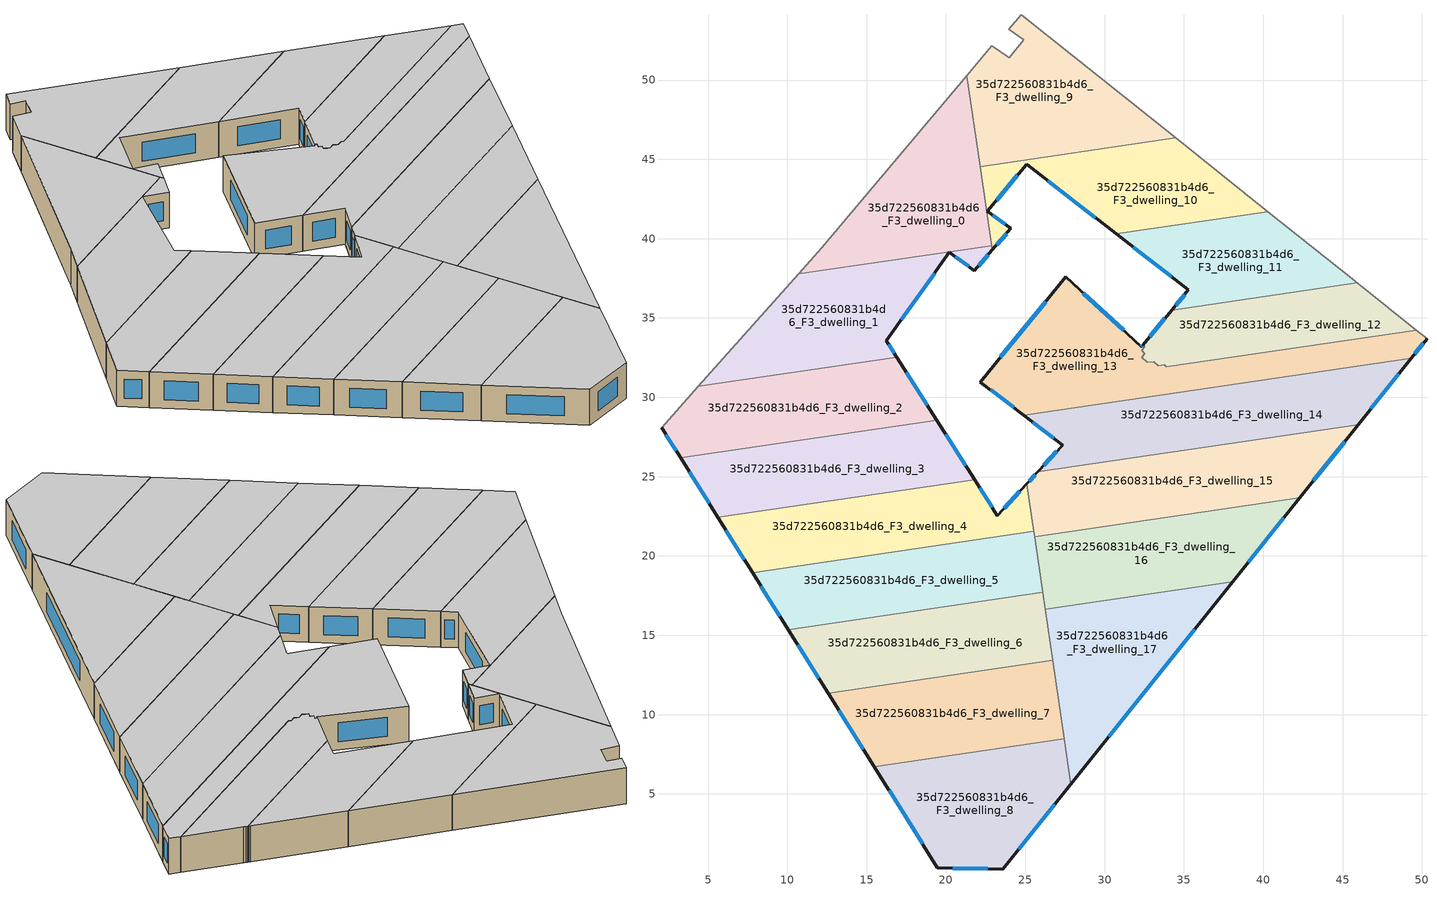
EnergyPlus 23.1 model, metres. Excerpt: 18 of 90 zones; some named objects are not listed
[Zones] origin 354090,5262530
35d722560831b4d6_F3_dwelling_0
 floor to 35d722560831b4d6_F2_dwelling_0 (EU_floor_Construction): 21.3,50.28 22.92,39.29 22.88,39.57 10.72,37.78 12.18,39.42 z9
 wall to 35d722560831b4d6_F3_dwelling_1 (EU_wall_Construction): 10.72,37.78 22.88,39.57 22.92,39.29 z9:12
 wall adiabatic (EU_wall_Construction): 21.3,50.28 12.18,39.42 10.72,37.78 z9:12
 wall to 35d722560831b4d6_F3_dwelling_9 (EU_wall_Construction): 22.15,44.54 21.3,50.28 z9:12
 wall to 35d722560831b4d6_F3_dwelling_10 (EU_wall_Construction): 22.92,39.29 22.15,44.54 z9:12
 ceiling to 35d722560831b4d6_F4_dwelling_0 (EU_floor_Construction): 22.92,39.29 21.3,50.28 12.18,39.42 10.72,37.78 22.88,39.57 z12
35d722560831b4d6_F3_dwelling_1
 floor to 35d722560831b4d6_F2_dwelling_1 (EU_floor_Construction): 22.88,39.57 22.92,39.29 21.79,37.99 20.22,39.14 16.24,33.58 16.9,32.53 4.39,30.69 10.72,37.78 z9
 wall outside (EU_wall_Construction): 16.9,32.53 16.24,33.58 20.22,39.14 21.79,37.99 22.92,39.29 z9:12
 wall to 35d722560831b4d6_F3_dwelling_2 (EU_wall_Construction): 4.39,30.69 16.9,32.53 z9:12
 wall adiabatic (EU_wall_Construction): 10.72,37.78 4.39,30.69 z9:12
 window (EU_Window_Construction): 17.17,34.88 19.28,37.83 / 16.75,32.77 16.39,33.33 / 22.05,38.29 22.65,38.98 / 20.59,38.87 21.42,38.26 z9.7:11.3
 ceiling to 35d722560831b4d6_F4_dwelling_1 (EU_floor_Construction): 16.9,32.53 16.24,33.58 20.22,39.14 21.79,37.99 22.92,39.29 22.88,39.57 10.72,37.78 4.39,30.69 z12
35d722560831b4d6_F3_dwelling_10
 floor to 35d722560831b4d6_F2_dwelling_10 (EU_floor_Construction): 40.29,41.71 30.73,40.3 25.08,44.69 22.6,41.71 24.09,40.64 22.92,39.29 22.15,44.54 34.47,46.35 z9
 wall outside (EU_wall_Construction): 22.92,39.29 24.09,40.64 22.6,41.71 25.08,44.69 30.73,40.3 z9:12
 wall to 35d722560831b4d6_F3_dwelling_9 (EU_wall_Construction): 34.47,46.35 22.15,44.54 z9:12
 wall adiabatic (EU_wall_Construction): 40.29,41.71 34.47,46.35 z9:12
 wall to 35d722560831b4d6_F3_dwelling_11 (EU_wall_Construction): 30.73,40.3 40.29,41.71 z9:12
 window (EU_Window_Construction): 23.18,42.41 24.49,43.99 / 23.74,40.89 22.95,41.46 / 23.19,39.61 23.82,40.32 / 26.4,43.66 29.4,41.33 z9.7:11.3
 ceiling to 35d722560831b4d6_F4_dwelling_10 (EU_floor_Construction): 40.29,41.71 34.47,46.35 22.15,44.54 22.92,39.29 24.09,40.64 22.6,41.71 25.08,44.69 30.73,40.3 z12
35d722560831b4d6_F3_dwelling_11
 floor to 35d722560831b4d6_F2_dwelling_11 (EU_floor_Construction): 45.75,37.35 45.86,37.26 45.91,37.22 34.23,35.5 35.28,36.77 30.73,40.3 40.29,41.71 z9
 wall outside (EU_wall_Construction): 30.73,40.3 35.28,36.77 34.23,35.5 z9:12
 wall adiabatic (EU_wall_Construction): 45.91,37.22 45.86,37.26 45.75,37.35 40.29,41.71 z9:12
 wall to 35d722560831b4d6_F3_dwelling_12 (EU_wall_Construction): 34.23,35.5 45.91,37.22 z9:12
 window (EU_Window_Construction): 31.8,39.47 34.22,37.6 / 35.04,36.47 34.48,35.8 z9.7:11.3
 ceiling to 35d722560831b4d6_F4_dwelling_11 (EU_floor_Construction): 45.91,37.22 45.86,37.26 45.75,37.35 40.29,41.71 30.73,40.3 35.28,36.77 34.23,35.5 z12
35d722560831b4d6_F3_dwelling_12
 floor to 35d722560831b4d6_F2_dwelling_12 (EU_floor_Construction): 49.65,34.24 33.88,31.92 33.74,32.05 33.36,31.99 33.08,32.25 32.7,32.2 32.35,32.52 32.54,32.75 32.32,32.96 32.52,33.19 32.4,33.29 34.23,35.5 45.91,37.22 46.02,37.13 46.12,37.05 z9
 wall outside (EU_wall_Construction): 34.23,35.5 32.4,33.29 z9:12
 wall adiabatic (EU_wall_Construction): 49.65,34.24 46.12,37.05 46.02,37.13 45.91,37.22 z9:12
 wall to 35d722560831b4d6_F3_dwelling_13 (EU_wall_Construction): 32.4,33.29 32.52,33.19 32.32,32.96 32.54,32.75 32.35,32.52 32.7,32.2 33.08,32.25 33.36,31.99 33.74,32.05 33.88,31.92 49.65,34.24 z9:12
 window (EU_Window_Construction): 33.8,34.98 32.83,33.81 z9.7:11.3
 ceiling to 35d722560831b4d6_F4_dwelling_12 (EU_floor_Construction): 49.65,34.24 46.12,37.05 46.02,37.13 45.91,37.22 34.23,35.5 32.4,33.29 32.52,33.19 32.32,32.96 32.54,32.75 32.35,32.52 32.7,32.2 33.08,32.25 33.36,31.99 33.74,32.05 33.88,31.92 z12
35d722560831b4d6_F3_dwelling_13
 floor to 35d722560831b4d6_F2_dwelling_13 (EU_floor_Construction): 49.65,34.24 50.32,33.71 49.33,32.47 24.9,28.87 22.17,30.96 27.54,37.6 32.31,33.18 32.4,33.29 32.52,33.19 32.32,32.96 32.54,32.75 32.35,32.52 32.7,32.2 33.08,32.25 33.36,31.99 33.74,32.05 33.88,31.92 z9
 wall outside (EU_wall_Construction): 32.4,33.29 32.31,33.18 27.54,37.6 22.17,30.96 24.9,28.87 / 49.33,32.47 50.32,33.71 z9:12
 wall adiabatic (EU_wall_Construction): 50.32,33.71 49.65,34.24 z9:12
 wall to 35d722560831b4d6_F3_dwelling_14 (EU_wall_Construction): 24.9,28.87 49.33,32.47 z9:12
 window (EU_Window_Construction): 26.28,36.04 23.43,32.52 / 31.19,34.21 28.66,36.56 / 32.38,33.26 32.33,33.2 / 49.56,32.76 50.08,33.41 / 22.81,30.47 24.26,29.36 z9.7:11.3
 ceiling to 35d722560831b4d6_F4_dwelling_13 (EU_floor_Construction): 49.33,32.47 50.32,33.71 49.65,34.24 33.88,31.92 33.74,32.05 33.36,31.99 33.08,32.25 32.7,32.2 32.35,32.52 32.54,32.75 32.32,32.96 32.52,33.19 32.4,33.29 32.31,33.18 27.54,37.6 22.17,30.96 24.9,28.87 z12
35d722560831b4d6_F3_dwelling_14
 floor to 35d722560831b4d6_F2_dwelling_14 (EU_floor_Construction): 49.33,32.47 45.99,28.29 25.8,25.31 27.35,26.99 24.9,28.87 z9
 wall outside (EU_wall_Construction): 24.9,28.87 27.35,26.99 25.8,25.31 / 45.99,28.29 49.33,32.47 z9:12
 wall to 35d722560831b4d6_F3_dwelling_15 (EU_wall_Construction): 25.8,25.31 45.99,28.29 z9:12
 window (EU_Window_Construction): 25.48,28.43 26.78,27.43 / 46.77,29.27 48.54,31.48 / 26.99,26.6 26.16,25.71 z9.7:11.3
 ceiling to 35d722560831b4d6_F4_dwelling_14 (EU_floor_Construction): 45.99,28.29 49.33,32.47 24.9,28.87 27.35,26.99 25.8,25.31 z12
35d722560831b4d6_F3_dwelling_15
 floor to 35d722560831b4d6_F2_dwelling_15 (EU_floor_Construction): 45.99,28.29 42.29,23.66 25.58,21.2 25.09,24.54 25.8,25.31 z9
 wall outside (EU_wall_Construction): 42.29,23.66 45.99,28.29 / 25.8,25.31 25.09,24.54 z9:12
 wall to 35d722560831b4d6_F3_dwelling_16 (EU_wall_Construction): 25.58,21.2 42.29,23.66 z9:12
 wall to 35d722560831b4d6_F3_dwelling_4 (EU_wall_Construction): 25.09,24.54 25.53,21.55 z9:12
 wall to 35d722560831b4d6_F3_dwelling_5 (EU_wall_Construction): 25.53,21.55 25.58,21.2 z9:12
 window (EU_Window_Construction): 43.16,24.74 45.12,27.2 / 25.63,25.13 25.25,24.73 z9.7:11.3
 ceiling to 35d722560831b4d6_F4_dwelling_15 (EU_floor_Construction): 42.29,23.66 45.99,28.29 25.8,25.31 25.09,24.54 25.58,21.2 z12
35d722560831b4d6_F3_dwelling_16
 floor to 35d722560831b4d6_F2_dwelling_16 (EU_floor_Construction): 42.29,23.66 38.07,18.37 26.25,16.63 25.58,21.2 z9
 wall outside (EU_wall_Construction): 38.07,18.37 42.29,23.66 z9:12
 wall to 35d722560831b4d6_F3_dwelling_17 (EU_wall_Construction): 26.25,16.63 38.07,18.37 z9:12
 wall to 35d722560831b4d6_F3_dwelling_5 (EU_wall_Construction): 25.58,21.2 26.09,17.72 z9:12
 wall to 35d722560831b4d6_F3_dwelling_6 (EU_wall_Construction): 26.09,17.72 26.25,16.63 z9:12
 window (EU_Window_Construction): 39.06,19.61 41.3,22.42 z9.7:11.3
 ceiling to 35d722560831b4d6_F4_dwelling_16 (EU_floor_Construction): 38.07,18.37 42.29,23.66 25.58,21.2 26.25,16.63 z12
35d722560831b4d6_F3_dwelling_17
 floor to 35d722560831b4d6_F2_dwelling_17 (EU_floor_Construction): 38.07,18.37 27.88,5.62 26.25,16.63 z9
 wall outside (EU_wall_Construction): 27.88,5.62 38.07,18.37 z9:12
 wall to 35d722560831b4d6_F3_dwelling_7 (EU_wall_Construction): 26.72,13.43 27.45,8.48 z9:12
 wall to 35d722560831b4d6_F3_dwelling_6 (EU_wall_Construction): 26.25,16.63 26.72,13.43 z9:12
 wall to 35d722560831b4d6_F3_dwelling_8 (EU_wall_Construction): 27.45,8.48 27.88,5.62 z9:12
 window (EU_Window_Construction): 30.27,8.61 35.67,15.38 z9.7:11.3
 ceiling to 35d722560831b4d6_F4_dwelling_17 (EU_floor_Construction): 27.88,5.62 38.07,18.37 26.25,16.63 z12
35d722560831b4d6_F3_dwelling_2
 floor to 35d722560831b4d6_F2_dwelling_2 (EU_floor_Construction): 16.9,32.53 19.43,28.55 3.27,26.18 2.07,28.09 4.39,30.69 z9
 wall outside (EU_wall_Construction): 19.43,28.55 16.9,32.53 / 2.07,28.09 3.27,26.18 z9:12
 wall adiabatic (EU_wall_Construction): 4.39,30.69 2.07,28.09 z9:12
 wall to 35d722560831b4d6_F3_dwelling_3 (EU_wall_Construction): 3.27,26.18 19.43,28.55 z9:12
 window (EU_Window_Construction): 18.83,29.49 17.49,31.6 / 2.35,27.64 2.99,26.63 z9.7:11.3
 ceiling to 35d722560831b4d6_F4_dwelling_2 (EU_floor_Construction): 19.43,28.55 16.9,32.53 4.39,30.69 2.07,28.09 3.27,26.18 z12
35d722560831b4d6_F3_dwelling_3
 floor to 35d722560831b4d6_F2_dwelling_3 (EU_floor_Construction): 19.43,28.55 21.8,24.82 5.62,22.44 3.27,26.18 z9
 wall outside (EU_wall_Construction): 21.8,24.82 19.43,28.55 / 3.27,26.18 5.62,22.44 z9:12
 wall to 35d722560831b4d6_F3_dwelling_4 (EU_wall_Construction): 5.62,22.44 21.8,24.82 z9:12
 window (EU_Window_Construction): 21.24,25.7 19.98,27.68 / 3.82,25.3 5.07,23.31 z9.7:11.3
 ceiling to 35d722560831b4d6_F4_dwelling_3 (EU_floor_Construction): 21.8,24.82 19.43,28.55 3.27,26.18 5.62,22.44 z12
35d722560831b4d6_F3_dwelling_4
 floor to 35d722560831b4d6_F2_dwelling_4 (EU_floor_Construction): 25.09,24.54 25.53,21.55 7.81,18.94 5.62,22.44 21.8,24.82 23.24,22.55 z9
 wall outside (EU_wall_Construction): 5.62,22.44 7.81,18.94 / 25.09,24.54 23.24,22.55 21.8,24.82 z9:12
 wall to 35d722560831b4d6_F3_dwelling_5 (EU_wall_Construction): 7.81,18.94 25.53,21.55 z9:12
 window (EU_Window_Construction): 6.13,21.61 7.29,19.76 / 22.9,23.08 22.14,24.29 / 24.65,24.08 23.68,23.02 z9.7:11.3
 ceiling to 35d722560831b4d6_F4_dwelling_4 (EU_floor_Construction): 25.53,21.55 25.09,24.54 23.24,22.55 21.8,24.82 5.62,22.44 7.81,18.94 z12
35d722560831b4d6_F3_dwelling_5
 floor to 35d722560831b4d6_F2_dwelling_5 (EU_floor_Construction): 25.53,21.55 26.09,17.72 10.06,15.36 7.81,18.94 z9
 wall outside (EU_wall_Construction): 7.81,18.94 10.06,15.36 z9:12
 wall to 35d722560831b4d6_F3_dwelling_6 (EU_wall_Construction): 10.06,15.36 26.09,17.72 z9:12
 window (EU_Window_Construction): 8.34,18.1 9.53,16.2 z9.7:11.3
 ceiling to 35d722560831b4d6_F4_dwelling_5 (EU_floor_Construction): 26.09,17.72 25.53,21.55 7.81,18.94 10.06,15.36 z12
35d722560831b4d6_F3_dwelling_6
 floor to 35d722560831b4d6_F2_dwelling_6 (EU_floor_Construction): 26.09,17.72 26.72,13.43 12.57,11.35 10.06,15.36 z9
 wall outside (EU_wall_Construction): 10.06,15.36 12.57,11.35 z9:12
 wall to 35d722560831b4d6_F3_dwelling_7 (EU_wall_Construction): 12.57,11.35 26.72,13.43 z9:12
 window (EU_Window_Construction): 10.65,14.42 11.98,12.29 z9.7:11.3
 ceiling to 35d722560831b4d6_F4_dwelling_6 (EU_floor_Construction): 26.72,13.43 26.09,17.72 10.06,15.36 12.57,11.35 z12
35d722560831b4d6_F3_dwelling_7
 floor to 35d722560831b4d6_F2_dwelling_7 (EU_floor_Construction): 26.72,13.43 27.45,8.48 15.47,6.72 12.57,11.35 z9
 wall outside (EU_wall_Construction): 12.57,11.35 15.47,6.72 z9:12
 wall to 35d722560831b4d6_F3_dwelling_8 (EU_wall_Construction): 15.47,6.72 27.45,8.48 z9:12
 window (EU_Window_Construction): 13.25,10.26 14.79,7.81 z9.7:11.3
 ceiling to 35d722560831b4d6_F4_dwelling_7 (EU_floor_Construction): 27.45,8.48 26.72,13.43 12.57,11.35 15.47,6.72 z12
35d722560831b4d6_F3_dwelling_8
 floor to 35d722560831b4d6_F2_dwelling_8 (EU_floor_Construction): 27.45,8.48 27.88,5.62 23.59,0.25 19.46,0.36 15.47,6.72 z9
 wall outside (EU_wall_Construction): 15.47,6.72 19.46,0.36 23.59,0.25 27.88,5.62 z9:12
 window (EU_Window_Construction): 16.41,5.23 18.53,1.85 / 24.6,1.51 26.87,4.36 / 20.43,0.33 22.62,0.28 z9.7:11.3
 ceiling to 35d722560831b4d6_F4_dwelling_8 (EU_floor_Construction): 23.59,0.25 27.88,5.62 27.45,8.48 15.47,6.72 19.46,0.36 z12
35d722560831b4d6_F3_dwelling_9
 floor to 35d722560831b4d6_F2_dwelling_9 (EU_floor_Construction): 34.47,46.35 22.15,44.54 21.3,50.28 22.87,52.16 24,51.41 24.92,52.54 23.97,53.19 24.74,54.11 z9
 wall adiabatic (EU_wall_Construction): 34.47,46.35 24.74,54.11 23.97,53.19 24.92,52.54 24,51.41 22.87,52.16 21.3,50.28 z9:12
 ceiling to 35d722560831b4d6_F4_dwelling_9 (EU_floor_Construction): 34.47,46.35 24.74,54.11 23.97,53.19 24.92,52.54 24,51.41 22.87,52.16 21.3,50.28 22.15,44.54 z12
[Building]
EU S2 Campaign: North Axis=0; Terrain=City; Solar Distribution=FullExterior
[Site:Location]
Budapest.Ferenc.Liszt.Intl.AP: Latitude=47.437; Longitude=19.256; Time Zone=1; Elevation=185
[SizingPeriod:WeatherFileDays]
AnnualSizingPeriod: Begin Month=1; Begin Day of Month=1; End Month=12; End Day of Month=31; Day of Week for Start Day=Monday; Use Weather File Daylight Saving Period=No; Use Weather File Rain and Snow Indicators=No
[MATERIAL]
EU_InternalMass_Material: Roughness=MediumRough; Thickness=0.1; Conductivity=1; Density=1800; Specific Heat=900; Thermal Absorptance=0.9; Solar Absorptance=0.7; Visible Absorptance=0.7
[MATERIAL:NOMASS] Roughness=MediumRough; Thermal Absorptance=0.9; Solar Absorptance=0.7; Visible Absorptance=0.7
Name | Thermal Resistance
EU_wall_NoMass | 0.832559
EU_floor_NoMass | 0.872794
[WINDOWMATERIAL:SIMPLEGLAZINGSYSTEM]
EU_Window_SimpleGlazing: UFactor=2.79869; Solar Heat Gain Coefficient=0.75; Visible Transmittance=0.75
[CONSTRUCTION]
EU_wall_Construction: EU_wall_NoMass
EU_floor_Construction: EU_floor_NoMass
EU_Window_Construction: EU_Window_SimpleGlazing
EU_InternalMass_Construction: EU_InternalMass_Material
[ZONE] Type=1; Multiplier=1; Ceiling Height=autocalculate; Floor Area=autocalculate; Part of Total Floor Area=Yes
Name | Volume
35d722560831b4d6_F3_dwelling_0 | 198.236
35d722560831b4d6_F3_dwelling_1 | 198.208
35d722560831b4d6_F3_dwelling_10 | 177.739
35d722560831b4d6_F3_dwelling_11 | 155.027
35d722560831b4d6_F3_dwelling_12 | 156.014
35d722560831b4d6_F3_dwelling_13 | 252.604
35d722560831b4d6_F3_dwelling_14 | 236.387
35d722560831b4d6_F3_dwelling_15 | 230.126
35d722560831b4d6_F3_dwelling_16 | 199.463
35d722560831b4d6_F3_dwelling_17 | 199.465
35d722560831b4d6_F3_dwelling_2 | 198.188
35d722560831b4d6_F3_dwelling_3 | 198.209
35d722560831b4d6_F3_dwelling_4 | 198.266
35d722560831b4d6_F3_dwelling_5 | 198.182
35d722560831b4d6_F3_dwelling_6 | 198.21
35d722560831b4d6_F3_dwelling_7 | 198.233
35d722560831b4d6_F3_dwelling_8 | 198.224
35d722560831b4d6_F3_dwelling_9 | 199.47
[INTERNALMASS] Construction=EU_InternalMass_Construction
Name | Zone or ZoneList | Surface Area
35d722560831b4d6_F3_dwelling_0_EU_InternalMass | 35d722560831b4d6_F3_dwelling_0 | 66.0766
35d722560831b4d6_F3_dwelling_1_EU_InternalMass | 35d722560831b4d6_F3_dwelling_1 | 66.0693
35d722560831b4d6_F3_dwelling_2_EU_InternalMass | 35d722560831b4d6_F3_dwelling_2 | 66.0629
35d722560831b4d6_F3_dwelling_3_EU_InternalMass | 35d722560831b4d6_F3_dwelling_3 | 66.0695
35d722560831b4d6_F3_dwelling_4_EU_InternalMass | 35d722560831b4d6_F3_dwelling_4 | 66.0885
35d722560831b4d6_F3_dwelling_5_EU_InternalMass | 35d722560831b4d6_F3_dwelling_5 | 66.0607
35d722560831b4d6_F3_dwelling_6_EU_InternalMass | 35d722560831b4d6_F3_dwelling_6 | 66.0701
35d722560831b4d6_F3_dwelling_7_EU_InternalMass | 35d722560831b4d6_F3_dwelling_7 | 66.0775
35d722560831b4d6_F3_dwelling_8_EU_InternalMass | 35d722560831b4d6_F3_dwelling_8 | 66.0748
35d722560831b4d6_F3_dwelling_9_EU_InternalMass | 35d722560831b4d6_F3_dwelling_9 | 66.49
35d722560831b4d6_F3_dwelling_10_EU_InternalMass | 35d722560831b4d6_F3_dwelling_10 | 59.2446
35d722560831b4d6_F3_dwelling_11_EU_InternalMass | 35d722560831b4d6_F3_dwelling_11 | 51.6784
35d722560831b4d6_F3_dwelling_12_EU_InternalMass | 35d722560831b4d6_F3_dwelling_12 | 51.9999
35d722560831b4d6_F3_dwelling_13_EU_InternalMass | 35d722560831b4d6_F3_dwelling_13 | 84.2034
35d722560831b4d6_F3_dwelling_14_EU_InternalMass | 35d722560831b4d6_F3_dwelling_14 | 78.7951
35d722560831b4d6_F3_dwelling_15_EU_InternalMass | 35d722560831b4d6_F3_dwelling_15 | 76.708
35d722560831b4d6_F3_dwelling_16_EU_InternalMass | 35d722560831b4d6_F3_dwelling_16 | 66.4874
35d722560831b4d6_F3_dwelling_17_EU_InternalMass | 35d722560831b4d6_F3_dwelling_17 | 66.4886
[OTHEREQUIPMENT] Fuel Type=Electricity; Design Level Calculation Method=Watts/Area; Power per Zone Floor Area=1; Fraction Latent=0; Fraction Radiant=0; Fraction Lost=0; Carbon Dioxide Generation Rate=0; EndUse Subcategory=EU_Step8_InternalGains
Name | Zone or ZoneList or Space or SpaceList | Schedule
EU_Step8_InternalGain_35d722560831b4d6_F3_dwelling_0_f000 | 35d722560831b4d6_F3_dwelling_0 | EU_Step8_GainSchedule_35d722560831b4d6_F3_dwelling_0_f000
EU_Step8_InternalGain_35d722560831b4d6_F3_dwelling_1_f000 | 35d722560831b4d6_F3_dwelling_1 | EU_Step8_GainSchedule_35d722560831b4d6_F3_dwelling_1_f000
EU_Step8_InternalGain_35d722560831b4d6_F3_dwelling_2_f000 | 35d722560831b4d6_F3_dwelling_2 | EU_Step8_GainSchedule_35d722560831b4d6_F3_dwelling_2_f000
EU_Step8_InternalGain_35d722560831b4d6_F3_dwelling_3_f000 | 35d722560831b4d6_F3_dwelling_3 | EU_Step8_GainSchedule_35d722560831b4d6_F3_dwelling_3_f000
EU_Step8_InternalGain_35d722560831b4d6_F3_dwelling_4_f000 | 35d722560831b4d6_F3_dwelling_4 | EU_Step8_GainSchedule_35d722560831b4d6_F3_dwelling_4_f000
EU_Step8_InternalGain_35d722560831b4d6_F3_dwelling_5_f000 | 35d722560831b4d6_F3_dwelling_5 | EU_Step8_GainSchedule_35d722560831b4d6_F3_dwelling_5_f000
EU_Step8_InternalGain_35d722560831b4d6_F3_dwelling_6_f000 | 35d722560831b4d6_F3_dwelling_6 | EU_Step8_GainSchedule_35d722560831b4d6_F3_dwelling_6_f000
EU_Step8_InternalGain_35d722560831b4d6_F3_dwelling_7_f000 | 35d722560831b4d6_F3_dwelling_7 | EU_Step8_GainSchedule_35d722560831b4d6_F3_dwelling_7_f000
EU_Step8_InternalGain_35d722560831b4d6_F3_dwelling_8_f000 | 35d722560831b4d6_F3_dwelling_8 | EU_Step8_GainSchedule_35d722560831b4d6_F3_dwelling_8_f000
EU_Step8_InternalGain_35d722560831b4d6_F3_dwelling_9_f000 | 35d722560831b4d6_F3_dwelling_9 | EU_Step8_GainSchedule_35d722560831b4d6_F3_dwelling_9_f000
EU_Step8_InternalGain_35d722560831b4d6_F3_dwelling_10_f000 | 35d722560831b4d6_F3_dwelling_10 | EU_Step8_GainSchedule_35d722560831b4d6_F3_dwelling_10_f000
EU_Step8_InternalGain_35d722560831b4d6_F3_dwelling_11_f000 | 35d722560831b4d6_F3_dwelling_11 | EU_Step8_GainSchedule_35d722560831b4d6_F3_dwelling_11_f000
EU_Step8_InternalGain_35d722560831b4d6_F3_dwelling_12_f000 | 35d722560831b4d6_F3_dwelling_12 | EU_Step8_GainSchedule_35d722560831b4d6_F3_dwelling_12_f000
EU_Step8_InternalGain_35d722560831b4d6_F3_dwelling_13_f000 | 35d722560831b4d6_F3_dwelling_13 | EU_Step8_GainSchedule_35d722560831b4d6_F3_dwelling_13_f000
EU_Step8_InternalGain_35d722560831b4d6_F3_dwelling_14_f000 | 35d722560831b4d6_F3_dwelling_14 | EU_Step8_GainSchedule_35d722560831b4d6_F3_dwelling_14_f000
EU_Step8_InternalGain_35d722560831b4d6_F3_dwelling_15_f000 | 35d722560831b4d6_F3_dwelling_15 | EU_Step8_GainSchedule_35d722560831b4d6_F3_dwelling_15_f000
EU_Step8_InternalGain_35d722560831b4d6_F3_dwelling_16_f000 | 35d722560831b4d6_F3_dwelling_16 | EU_Step8_GainSchedule_35d722560831b4d6_F3_dwelling_16_f000
EU_Step8_InternalGain_35d722560831b4d6_F3_dwelling_17_f000 | 35d722560831b4d6_F3_dwelling_17 | EU_Step8_GainSchedule_35d722560831b4d6_F3_dwelling_17_f000
[ZONEVENTILATION:DESIGNFLOWRATE] Schedule=EU_AlwaysOn; Design Flow Rate Calculation Method=AirChanges/Hour; Air Changes per Hour=0.475469; Ventilation Type=Natural; Fan Pressure Rise=0; Fan Total Efficiency=1; Constant Term Coefficient=1; Temperature Term Coefficient=0; Velocity Term Coefficient=0; Velocity Squared Term Coefficient=0; Minimum Indoor Temperature=-100; Maximum Indoor Temperature=100; Delta Temperature=-100; Minimum Outdoor Temperature=-100; Maximum Outdoor Temperature=100; Maximum Wind Speed=40
Name | Zone or ZoneList or Space or SpaceList
EU_ConstantAir_35d722560831b4d6_F3_dwelling_0 | 35d722560831b4d6_F3_dwelling_0
EU_ConstantAir_35d722560831b4d6_F3_dwelling_1 | 35d722560831b4d6_F3_dwelling_1
EU_ConstantAir_35d722560831b4d6_F3_dwelling_2 | 35d722560831b4d6_F3_dwelling_2
EU_ConstantAir_35d722560831b4d6_F3_dwelling_3 | 35d722560831b4d6_F3_dwelling_3
EU_ConstantAir_35d722560831b4d6_F3_dwelling_4 | 35d722560831b4d6_F3_dwelling_4
EU_ConstantAir_35d722560831b4d6_F3_dwelling_5 | 35d722560831b4d6_F3_dwelling_5
EU_ConstantAir_35d722560831b4d6_F3_dwelling_6 | 35d722560831b4d6_F3_dwelling_6
EU_ConstantAir_35d722560831b4d6_F3_dwelling_7 | 35d722560831b4d6_F3_dwelling_7
EU_ConstantAir_35d722560831b4d6_F3_dwelling_8 | 35d722560831b4d6_F3_dwelling_8
EU_ConstantAir_35d722560831b4d6_F3_dwelling_9 | 35d722560831b4d6_F3_dwelling_9
EU_ConstantAir_35d722560831b4d6_F3_dwelling_10 | 35d722560831b4d6_F3_dwelling_10
EU_ConstantAir_35d722560831b4d6_F3_dwelling_11 | 35d722560831b4d6_F3_dwelling_11
EU_ConstantAir_35d722560831b4d6_F3_dwelling_12 | 35d722560831b4d6_F3_dwelling_12
EU_ConstantAir_35d722560831b4d6_F3_dwelling_13 | 35d722560831b4d6_F3_dwelling_13
EU_ConstantAir_35d722560831b4d6_F3_dwelling_14 | 35d722560831b4d6_F3_dwelling_14
EU_ConstantAir_35d722560831b4d6_F3_dwelling_15 | 35d722560831b4d6_F3_dwelling_15
EU_ConstantAir_35d722560831b4d6_F3_dwelling_16 | 35d722560831b4d6_F3_dwelling_16
EU_ConstantAir_35d722560831b4d6_F3_dwelling_17 | 35d722560831b4d6_F3_dwelling_17
[HVACTEMPLATE:ZONE:IDEALLOADSAIRSYSTEM] System Availability Schedule=EU_AlwaysOn; Maximum Heating Supply Air Temperature=50; Minimum Cooling Supply Air Temperature=13; Maximum Heating Supply Air Humidity Ratio=0.0156; Minimum Cooling Supply Air Humidity Ratio=0.0077; Heating Limit=NoLimit; Cooling Limit=NoLimit; Heating Availability Schedule=EU_AlwaysOn; Cooling Availability Schedule=EU_CoolingOff; Dehumidification Control Type=ConstantSensibleHeatRatio; Cooling Sensible Heat Ratio=0.7; Dehumidification Setpoint=60; Humidification Control Type=None; Humidification Setpoint=30; Outdoor Air Method=None; Outdoor Air Flow Rate per Person=0.00944; Outdoor Air Flow Rate per Zone Floor Area=0; Outdoor Air Flow Rate per Zone=0; Demand Controlled Ventilation Type=None; Outdoor Air Economizer Type=NoEconomizer; Heat Recovery Type=None; Sensible Heat Recovery Effectiveness=0.7; Latent Heat Recovery Effectiveness=0.65
Name | Template Thermostat
35d722560831b4d6_F3_dwelling_0 | EU_HeatOnly_35d722560831b4d6_F3_dwelling_0
35d722560831b4d6_F3_dwelling_1 | EU_HeatOnly_35d722560831b4d6_F3_dwelling_1
35d722560831b4d6_F3_dwelling_2 | EU_HeatOnly_35d722560831b4d6_F3_dwelling_2
35d722560831b4d6_F3_dwelling_3 | EU_HeatOnly_35d722560831b4d6_F3_dwelling_3
35d722560831b4d6_F3_dwelling_4 | EU_HeatOnly_35d722560831b4d6_F3_dwelling_4
35d722560831b4d6_F3_dwelling_5 | EU_HeatOnly_35d722560831b4d6_F3_dwelling_5
35d722560831b4d6_F3_dwelling_6 | EU_HeatOnly_35d722560831b4d6_F3_dwelling_6
35d722560831b4d6_F3_dwelling_7 | EU_HeatOnly_35d722560831b4d6_F3_dwelling_7
35d722560831b4d6_F3_dwelling_8 | EU_HeatOnly_35d722560831b4d6_F3_dwelling_8
35d722560831b4d6_F3_dwelling_9 | EU_HeatOnly_35d722560831b4d6_F3_dwelling_9
35d722560831b4d6_F3_dwelling_10 | EU_HeatOnly_35d722560831b4d6_F3_dwelling_10
35d722560831b4d6_F3_dwelling_11 | EU_HeatOnly_35d722560831b4d6_F3_dwelling_11
35d722560831b4d6_F3_dwelling_12 | EU_HeatOnly_35d722560831b4d6_F3_dwelling_12
35d722560831b4d6_F3_dwelling_13 | EU_HeatOnly_35d722560831b4d6_F3_dwelling_13
35d722560831b4d6_F3_dwelling_14 | EU_HeatOnly_35d722560831b4d6_F3_dwelling_14
35d722560831b4d6_F3_dwelling_15 | EU_HeatOnly_35d722560831b4d6_F3_dwelling_15
35d722560831b4d6_F3_dwelling_16 | EU_HeatOnly_35d722560831b4d6_F3_dwelling_16
35d722560831b4d6_F3_dwelling_17 | EU_HeatOnly_35d722560831b4d6_F3_dwelling_17
[SIZING:ZONE] Zone Cooling Design Supply Air Temperature Input Method=SupplyAirTemperature; Zone Cooling Design Supply Air Temperature=13; Zone Heating Design Supply Air Temperature Input Method=SupplyAirTemperature; Zone Heating Design Supply Air Temperature=50; Zone Cooling Design Supply Air Humidity Ratio=0.008; Zone Heating Design Supply Air Humidity Ratio=0.008; Cooling Design Air Flow Method=DesignDay; Cooling Design Air Flow Rate=0; Cooling Minimum Air Flow per Zone Floor Area=0.000762; Cooling Minimum Air Flow=0; Cooling Minimum Air Flow Fraction=0.2; Heating Design Air Flow Method=DesignDay; Heating Design Air Flow Rate=0; Heating Maximum Air Flow per Zone Floor Area=0.002032; Heating Maximum Air Flow=0.141576; Heating Maximum Air Flow Fraction=0.3; Account for Dedicated Outdoor Air System=No; Dedicated Outdoor Air System Control Strategy=NeutralSupplyAir; Dedicated Outdoor Air Low Setpoint Temperature for Design=autosize; Dedicated Outdoor Air High Setpoint Temperature for Design=autosize; Zone Load Sizing Method=Sensible Load Only No Latent Load; Zone Latent Cooling Design Supply Air Humidity Ratio Input Method=HumidityRatioDifference; Zone Cooling Design Supply Air Humidity Ratio Difference=0.005; Zone Latent Heating Design Supply Air Humidity Ratio Input Method=HumidityRatioDifference; Zone Humidification Design Supply Air Humidity Ratio Difference=0.005
35d722560831b4d6_F3_dwelling_0; 35d722560831b4d6_F3_dwelling_1; 35d722560831b4d6_F3_dwelling_2; 35d722560831b4d6_F3_dwelling_3; 35d722560831b4d6_F3_dwelling_4; 35d722560831b4d6_F3_dwelling_5; 35d722560831b4d6_F3_dwelling_6; 35d722560831b4d6_F3_dwelling_7; 35d722560831b4d6_F3_dwelling_8; 35d722560831b4d6_F3_dwelling_9; 35d722560831b4d6_F3_dwelling_10; 35d722560831b4d6_F3_dwelling_11; 35d722560831b4d6_F3_dwelling_12; 35d722560831b4d6_F3_dwelling_13; 35d722560831b4d6_F3_dwelling_14; 35d722560831b4d6_F3_dwelling_15; 35d722560831b4d6_F3_dwelling_16; 35d722560831b4d6_F3_dwelling_17
[SCHEDULE:CONSTANT]
Name | Hourly Value
EU_AlwaysOn | 1
EU_CoolingOff | 0
[SCHEDULE:FILE] Column Number=1; Rows to Skip at Top=0; Number of Hours of Data=8760; Column Separator=Comma; Interpolate to Timestep=No; Minutes per Item=60; Adjust Schedule for Daylight Savings=Yes
Name | File
EU_Step8_GainSchedule_35d722560831b4d6_F3_dwelling_0_f000 | ../../schedules/35d722560831b4d6/35d722560831b4d6_F3_dwelling_0_f000_gain.csv
EU_Step8_GainSchedule_35d722560831b4d6_F3_dwelling_1_f000 | ../../schedules/35d722560831b4d6/35d722560831b4d6_F3_dwelling_1_f000_gain.csv
EU_Step8_GainSchedule_35d722560831b4d6_F3_dwelling_2_f000 | ../../schedules/35d722560831b4d6/35d722560831b4d6_F3_dwelling_2_f000_gain.csv
EU_Step8_GainSchedule_35d722560831b4d6_F3_dwelling_3_f000 | ../../schedules/35d722560831b4d6/35d722560831b4d6_F3_dwelling_3_f000_gain.csv
EU_Step8_GainSchedule_35d722560831b4d6_F3_dwelling_4_f000 | ../../schedules/35d722560831b4d6/35d722560831b4d6_F3_dwelling_4_f000_gain.csv
EU_Step8_GainSchedule_35d722560831b4d6_F3_dwelling_5_f000 | ../../schedules/35d722560831b4d6/35d722560831b4d6_F3_dwelling_5_f000_gain.csv
EU_Step8_GainSchedule_35d722560831b4d6_F3_dwelling_6_f000 | ../../schedules/35d722560831b4d6/35d722560831b4d6_F3_dwelling_6_f000_gain.csv
EU_Step8_GainSchedule_35d722560831b4d6_F3_dwelling_7_f000 | ../../schedules/35d722560831b4d6/35d722560831b4d6_F3_dwelling_7_f000_gain.csv
EU_Step8_GainSchedule_35d722560831b4d6_F3_dwelling_8_f000 | ../../schedules/35d722560831b4d6/35d722560831b4d6_F3_dwelling_8_f000_gain.csv
EU_Step8_GainSchedule_35d722560831b4d6_F3_dwelling_9_f000 | ../../schedules/35d722560831b4d6/35d722560831b4d6_F3_dwelling_9_f000_gain.csv
EU_Step8_GainSchedule_35d722560831b4d6_F3_dwelling_10_f000 | ../../schedules/35d722560831b4d6/35d722560831b4d6_F3_dwelling_10_f000_gain.csv
EU_Step8_GainSchedule_35d722560831b4d6_F3_dwelling_11_f000 | ../../schedules/35d722560831b4d6/35d722560831b4d6_F3_dwelling_11_f000_gain.csv
EU_Step8_GainSchedule_35d722560831b4d6_F3_dwelling_12_f000 | ../../schedules/35d722560831b4d6/35d722560831b4d6_F3_dwelling_12_f000_gain.csv
EU_Step8_GainSchedule_35d722560831b4d6_F3_dwelling_13_f000 | ../../schedules/35d722560831b4d6/35d722560831b4d6_F3_dwelling_13_f000_gain.csv
EU_Step8_GainSchedule_35d722560831b4d6_F3_dwelling_14_f000 | ../../schedules/35d722560831b4d6/35d722560831b4d6_F3_dwelling_14_f000_gain.csv
EU_Step8_GainSchedule_35d722560831b4d6_F3_dwelling_15_f000 | ../../schedules/35d722560831b4d6/35d722560831b4d6_F3_dwelling_15_f000_gain.csv
EU_Step8_GainSchedule_35d722560831b4d6_F3_dwelling_16_f000 | ../../schedules/35d722560831b4d6/35d722560831b4d6_F3_dwelling_16_f000_gain.csv
EU_Step8_GainSchedule_35d722560831b4d6_F3_dwelling_17_f000 | ../../schedules/35d722560831b4d6/35d722560831b4d6_F3_dwelling_17_f000_gain.csv
